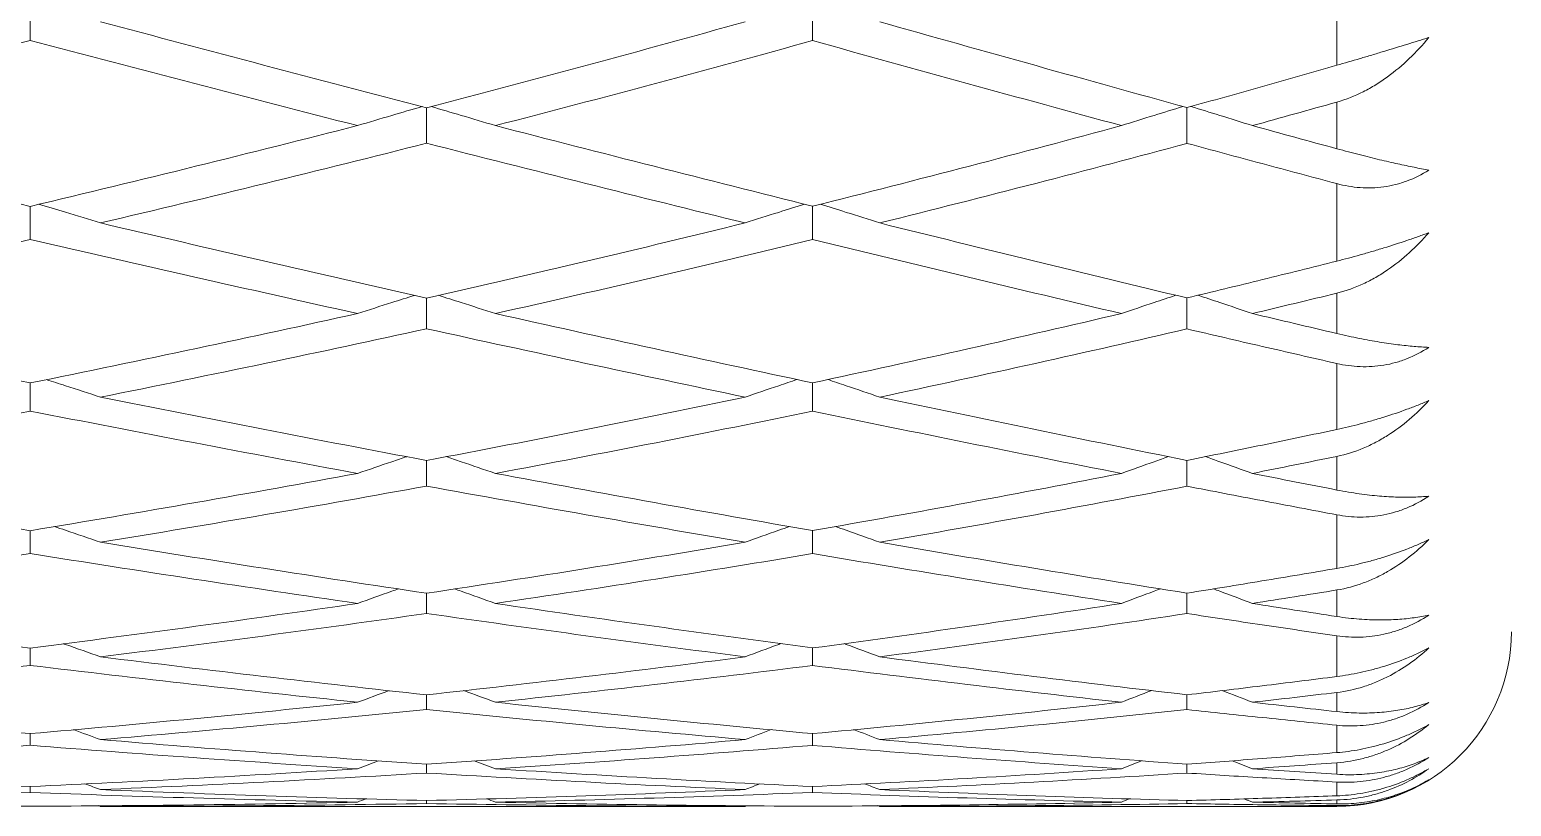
# Model space of a CAD drawing. Extents: x 6453 to 7582, y 0 to 827.
# Drawn here: x 6893.69 to 6902.19, y 199.76 to 204.21 of the extents above; entities that cross this region are included whole.
import ezdxf

# ---------------------------------------------------------------- set-up
doc = ezdxf.new("R2010")
doc.units = 0
doc.header["$LTSCALE"] = 30
doc.header["$MEASUREMENT"] = 0
doc.layers.add('1', color=7, linetype='CONTINUOUS')

msp = doc.modelspace()

# ---------------------------------------------------------------- linework, layer by layer
at = {"layer": '1', "color": 7, "linetype": 'Continuous', "lineweight": 18}
for p, q in [((6894.099, 199.7633), (6897.7934, 199.7633)), ((6898.565, 199.7633), (6901.1855, 199.7633))]:
    msp.add_line(p, q, dxfattribs=at)
at = {"layer": '1', "color": 7, "linetype": 'Continuous', "lineweight": 13}
msp.add_line((6901.1855, 199.7674), (6901.1855, 199.7633), dxfattribs=at)
at = {"layer": '1', "color": 7, "linetype": 'Continuous', "lineweight": 18}
msp.add_arc((6901.1855, 200.7633), 1, 270, 0, dxfattribs=at)
at = {"layer": '1', "color": 7, "linetype": 'Continuous', "lineweight": 13}
for points, weights in [([(6901.1855, 204.5138), (6901.1855, 204.2552), (6901.1855, 204.0087)], [1, 0.999767428635, 1]), ([(6901.1855, 203.7978), (6901.1855, 203.6622), (6901.1855, 203.5307)], [1, 0.999926457479, 1]), ([(6901.1855, 203.3306), (6901.1855, 203.1022), (6901.1855, 202.8869)], [1, 0.999767428635, 1]), ([(6901.1855, 202.7032), (6901.1855, 202.5855), (6901.1855, 202.472)], [1, 0.999926457478, 1]), ([(6901.1855, 202.3001), (6901.1855, 202.1043), (6901.1855, 201.9227)], [1, 0.999767428635, 1]), ([(6901.1855, 201.7682), (6901.1855, 201.6695), (6901.1855, 201.5755)], [1, 0.999926457479, 1]), ([(6901.1855, 201.4335), (6901.1855, 201.2725), (6901.1855, 201.1265)], [1, 0.999767428635, 1]), ([(6901.1855, 201.0029), (6901.1855, 200.9244), (6901.1855, 200.8508)], [1, 0.999926457479, 1]), ([(6901.1855, 200.7403), (6901.1855, 200.6159), (6901.1855, 200.507)], [1, 0.999767428635, 1]), ([(6901.1855, 200.4158), (6901.1855, 200.3583), (6901.1855, 200.3059)], [1, 0.999926457479, 1]), ([(6901.1855, 200.2281), (6901.1855, 200.1417), (6901.1855, 200.0712)], [1, 0.999767428635, 1]), ([(6901.1855, 200.0132), (6901.1855, 199.9775), (6901.1855, 199.9468)], [1, 0.999926457479, 1]), ([(6901.1855, 199.9026), (6901.1855, 199.8551), (6901.1855, 199.8237)], [1, 0.999767428635, 1]), ([(6901.1855, 199.7997), (6901.1855, 199.786), (6901.1855, 199.7774)], [1, 0.999926457479, 1])]:
    msp.add_rational_spline(points, weights, degree=2, dxfattribs=at)
at = {"layer": '1', "color": 7, "linetype": 'Continuous', "lineweight": 18}
for points in [[(6893.6958, 204.1512), (6893.6958, 204.1876), (6893.6958, 204.2604), (6893.6958, 204.3333), (6893.6958, 204.3697)], [(6898.1799, 204.1503), (6898.1799, 204.1869), (6898.18, 204.26), (6898.18, 204.3332), (6898.18, 204.3697)], [(6894.099, 204.2582), (6894.4098, 204.1751), (6895.032, 204.0098), (6895.6556, 203.8465), (6895.9678, 203.7654)], [(6895.9678, 203.7654), (6896.2772, 203.8459), (6896.8909, 204.0086), (6897.4942, 204.1745), (6897.7934, 204.2582)], [(6898.565, 204.2582), (6898.8688, 204.1724), (6899.466, 204.0047), (6900.0429, 203.8446), (6900.3263, 203.7664)], [(6893.6958, 204.1512), (6893.375, 204.0666), (6892.7351, 203.9007), (6892.0985, 203.7413), (6891.7811, 203.6632)], [(6895.5718, 203.6632), (6895.2584, 203.7435), (6894.6323, 203.9051), (6894.0077, 204.0688), (6893.6958, 204.1512)], [(6898.1799, 204.1503), (6897.8831, 204.0677), (6897.2833, 203.904), (6896.6714, 203.743), (6896.3624, 203.6632)], [(6899.95, 203.6632), (6899.6562, 203.7431), (6899.0673, 203.9041), (6898.4761, 204.0678), (6898.1799, 204.1503)], [(6900.3263, 203.7664), (6900.472, 203.8067), (6900.761, 203.8874), (6901.0449, 203.9683), (6901.1855, 204.0087)], [(6901.1855, 203.7978), (6901.1056, 203.7753), (6900.9449, 203.7305), (6900.7825, 203.6856), (6900.7009, 203.6632)], [(6891.7811, 203.6632), (6892.0995, 203.5849), (6892.7371, 203.4294), (6893.376, 203.2764), (6893.6958, 203.2006)], [(6893.6958, 203.2006), (6894.0153, 203.2765), (6894.6475, 203.4294), (6895.266, 203.5849), (6895.5718, 203.6632)], [(6896.3624, 203.6632), (6896.6656, 203.585), (6897.2718, 203.4297), (6897.8773, 203.277), (6898.1799, 203.2014)], [(6898.1799, 203.2014), (6898.4846, 203.2777), (6899.0843, 203.431), (6899.6646, 203.5857), (6899.95, 203.6632)], [(6900.7009, 203.6632), (6900.7825, 203.6408), (6900.9449, 203.5963), (6901.1056, 203.5525), (6901.1855, 203.5307)], [(6895.9678, 203.5622), (6895.6626, 203.4847), (6895.046, 203.331), (6894.4167, 203.1802), (6894.099, 203.1055)], [(6897.7934, 203.1055), (6897.4892, 203.1803), (6896.8808, 203.3312), (6896.2721, 203.4848), (6895.9678, 203.5622)], [(6900.3263, 203.5613), (6900.0425, 203.4847), (6899.4651, 203.3321), (6898.8683, 203.1808), (6898.565, 203.1055)], [(6901.1855, 203.3306), (6901.0427, 203.3687), (6900.7567, 203.4452), (6900.4699, 203.5225), (6900.3263, 203.5613)], [(6901.1855, 203.5307), (6901.2303, 203.5184), (6901.3158, 203.4959), (6901.4318, 203.4672), (6901.5359, 203.4434), (6901.6288, 203.4239), (6901.6854, 203.4132), (6901.7123, 203.4084)], [(6894.099, 203.1055), (6894.4097, 203.0325), (6895.032, 202.8877), (6895.6556, 202.7455), (6895.9678, 202.6751)], [(6895.9678, 202.6751), (6896.2802, 202.7457), (6896.8968, 202.888), (6897.4972, 203.0327), (6897.7934, 203.1055)], [(6898.565, 203.1055), (6898.8597, 203.0323), (6899.448, 202.8876), (6900.0339, 202.7459), (6900.3263, 202.6759)], [(6893.6958, 203.0115), (6893.3862, 202.94), (6892.7574, 202.7975), (6892.1097, 202.6565), (6891.7811, 202.5865)], [(6895.5718, 202.5865), (6895.2584, 202.656), (6894.6323, 202.7963), (6894.0077, 202.9394), (6893.6958, 203.0115)], [(6898.1799, 203.0108), (6897.8851, 202.9389), (6897.2874, 202.7963), (6896.6735, 202.656), (6896.3624, 202.5865)], [(6899.95, 202.5865), (6899.6561, 202.6557), (6899.0671, 202.7955), (6898.476, 202.9385), (6898.1799, 203.0108)], [(6900.3263, 202.6759), (6900.4717, 202.7108), (6900.7603, 202.7809), (6901.0445, 202.8515), (6901.1855, 202.8869)], [(6901.1855, 202.7032), (6901.1054, 202.6837), (6900.9446, 202.6447), (6900.7824, 202.6059), (6900.7009, 202.5865)], [(6891.7811, 202.5865), (6892.0995, 202.5187), (6892.7369, 202.3846), (6893.3759, 202.2536), (6893.6958, 202.1889)], [(6893.6958, 202.1889), (6894.0185, 202.2542), (6894.6538, 202.386), (6895.2691, 202.5195), (6895.5718, 202.5865)], [(6896.3624, 202.5865), (6896.6655, 202.5188), (6897.2716, 202.3849), (6897.8773, 202.2541), (6898.1799, 202.1896)], [(6898.1799, 202.1896), (6898.4834, 202.2544), (6899.0819, 202.3855), (6899.6635, 202.5192), (6899.95, 202.5865)], [(6900.7009, 202.5865), (6900.7818, 202.5673), (6900.9434, 202.529), (6901.1048, 202.491), (6901.1855, 202.472)], [(6895.9678, 202.4992), (6895.6658, 202.433), (6895.0524, 202.3015), (6894.42, 202.172), (6894.099, 202.1078)], [(6897.7934, 202.1078), (6897.4892, 202.1715), (6896.8807, 202.3004), (6896.2721, 202.4324), (6895.9678, 202.4992)], [(6900.3263, 202.4984), (6900.0412, 202.4321), (6899.4626, 202.3006), (6898.8671, 202.1716), (6898.565, 202.1078)], [(6901.1855, 202.3001), (6901.0426, 202.3327), (6900.7566, 202.3984), (6900.4698, 202.465), (6900.3263, 202.4984)], [(6901.1855, 202.472), (6901.2303, 202.4615), (6901.3158, 202.4431), (6901.4318, 202.4222), (6901.5359, 202.4073), (6901.6288, 202.3976), (6901.6854, 202.3938), (6901.7123, 202.3926)], [(6894.099, 202.1078), (6894.4096, 202.0457), (6895.0318, 201.923), (6895.6555, 201.8036), (6895.9678, 201.7446)], [(6895.9678, 201.7446), (6896.2795, 201.8035), (6896.8955, 201.9231), (6897.4966, 202.0458), (6897.7934, 202.1078)], [(6898.565, 202.1078), (6898.86, 202.0456), (6899.4484, 201.9229), (6900.0341, 201.8039), (6900.3263, 201.7453)], [(6893.6958, 202.028), (6893.3851, 201.9672), (6892.7553, 201.8466), (6892.1086, 201.7288), (6891.7811, 201.6707)], [(6895.5718, 201.6707), (6895.2583, 201.7286), (6894.632, 201.8461), (6894.0075, 201.9669), (6893.6958, 202.028)], [(6898.1799, 202.0274), (6897.8848, 201.9664), (6897.2868, 201.8459), (6896.6732, 201.7285), (6896.3624, 201.6707)], [(6899.95, 201.6707), (6899.6564, 201.7282), (6899.0678, 201.8453), (6898.4764, 201.9661), (6898.1799, 202.0274)], [(6901.1855, 201.9227), (6901.0444, 201.8927), (6900.76, 201.8332), (6900.4715, 201.7745), (6900.3263, 201.7453)], [(6900.7009, 201.6707), (6900.7823, 201.6868), (6900.9445, 201.7192), (6901.1054, 201.7518), (6901.1855, 201.7682)], [(6891.7811, 201.6707), (6892.0996, 201.6141), (6892.7373, 201.5028), (6893.3761, 201.3952), (6893.6958, 201.3423)], [(6893.6958, 201.3423), (6894.0162, 201.3954), (6894.6494, 201.5032), (6895.2669, 201.6143), (6895.5718, 201.6707)], [(6896.3624, 201.6707), (6896.6668, 201.614), (6897.2741, 201.5026), (6897.8785, 201.3954), (6898.1799, 201.3429)], [(6899.95, 201.6707), (6899.6629, 201.6144), (6899.0808, 201.5034), (6898.4828, 201.3958), (6898.1799, 201.3429)], [(6900.7009, 201.6707), (6900.7818, 201.6547), (6900.9434, 201.6228), (6901.1048, 201.5912), (6901.1855, 201.5755)], [(6895.9678, 201.598), (6895.6638, 201.5427), (6895.0484, 201.4337), (6894.418, 201.3281), (6894.099, 201.2762)], [(6897.7934, 201.2762), (6897.4906, 201.3278), (6896.8835, 201.4329), (6896.2735, 201.5423), (6895.9678, 201.598)], [(6898.565, 201.2762), (6898.8663, 201.328), (6899.4611, 201.4333), (6900.0405, 201.5422), (6900.3263, 201.5974)], [(6901.1855, 201.4335), (6901.0427, 201.4603), (6900.7566, 201.5145), (6900.4698, 201.5696), (6900.3263, 201.5974)], [(6901.1855, 201.5755), (6901.2303, 201.5667), (6901.3158, 201.5526), (6901.4318, 201.5399), (6901.5359, 201.5341), (6901.6288, 201.5341), (6901.6854, 201.5374), (6901.7123, 201.5398)], [(6893.6958, 201.2115), (6893.3848, 201.1621), (6892.7547, 201.0651), (6892.1083, 200.9715), (6891.7811, 200.9256)], [(6895.5718, 200.9256), (6895.2595, 200.9712), (6894.6345, 201.0644), (6894.0088, 201.1618), (6893.6958, 201.2115)], [(6894.099, 201.2762), (6894.4109, 201.2255), (6895.0343, 201.1261), (6895.6568, 201.0308), (6895.9678, 200.9842)], [(6897.7934, 201.2762), (6897.4962, 201.2257), (6896.8948, 201.1264), (6896.2791, 201.0309), (6895.9678, 200.9842)], [(6896.3624, 200.9256), (6896.6725, 200.9712), (6897.2856, 201.0644), (6897.8842, 201.1615), (6898.1799, 201.211)], [(6899.95, 200.9256), (6899.6565, 200.971), (6899.068, 201.0641), (6898.4764, 201.1613), (6898.1799, 201.211)], [(6898.565, 201.2762), (6898.8601, 201.2256), (6899.4487, 201.1263), (6900.0342, 201.0312), (6900.3263, 200.9847)], [(6900.3263, 200.9847), (6900.4696, 201.0076), (6900.7561, 201.054), (6901.0424, 201.102), (6901.1855, 201.1265)], [(6901.1855, 201.0029), (6901.1048, 200.9898), (6900.9434, 200.9638), (6900.7818, 200.9383), (6900.7009, 200.9256)], [(6891.7811, 200.9256), (6892.1, 200.8809), (6892.738, 200.7936), (6893.3765, 200.7106), (6893.6958, 200.6702)], [(6895.5718, 200.9256), (6895.2664, 200.8811), (6894.6484, 200.7939), (6894.0157, 200.7107), (6893.6958, 200.6702)], [(6894.099, 200.6198), (6894.4174, 200.6591), (6895.0473, 200.74), (6895.6633, 200.825), (6895.9678, 200.8685)], [(6897.7934, 200.6198), (6897.4895, 200.6591), (6896.8814, 200.7398), (6896.2724, 200.8249), (6895.9678, 200.8685)], [(6896.3624, 200.9256), (6896.6659, 200.881), (6897.2723, 200.7939), (6897.8776, 200.711), (6898.1799, 200.6706)], [(6898.1799, 200.6706), (6898.4753, 200.7101), (6899.0656, 200.792), (6899.6554, 200.88), (6899.95, 200.9256)], [(6900.3263, 200.8679), (6900.0339, 200.8236), (6899.4479, 200.738), (6898.8597, 200.6582), (6898.565, 200.6198)], [(6901.1855, 200.7403), (6901.0427, 200.761), (6900.7566, 200.803), (6900.4698, 200.8461), (6900.3263, 200.8679)], [(6900.7009, 200.9256), (6900.7818, 200.913), (6900.9434, 200.8879), (6901.1049, 200.8631), (6901.1855, 200.8508)], [(6901.1855, 200.8508), (6901.2303, 200.8439), (6901.3158, 200.8343), (6901.4318, 200.8297), (6901.5359, 200.8332), (6901.6288, 200.843), (6901.6854, 200.8533), (6901.7123, 200.8593)], [(6894.099, 200.6198), (6894.4103, 200.5813), (6895.0331, 200.5065), (6895.6562, 200.4361), (6895.9678, 200.4021)], [(6895.9678, 200.4021), (6896.2725, 200.4354), (6896.8816, 200.505), (6897.4896, 200.5805), (6897.7934, 200.6198)], [(6898.565, 200.6198), (6898.86, 200.5813), (6899.4485, 200.5066), (6900.0341, 200.4364), (6900.3263, 200.4025)], [(6891.7811, 200.3596), (6892.1078, 200.3926), (6892.7536, 200.461), (6893.3842, 200.5335), (6893.6958, 200.5708)], [(6895.5718, 200.3596), (6895.2584, 200.3926), (6894.6322, 200.4609), (6894.0077, 200.5335), (6893.6958, 200.5708)], [(6898.1799, 200.5704), (6897.8777, 200.5323), (6897.2726, 200.4591), (6896.666, 200.3918), (6896.3624, 200.3596)], [(6899.95, 200.3596), (6899.6564, 200.3924), (6899.0677, 200.4604), (6898.4763, 200.533), (6898.1799, 200.5704)], [(6900.3263, 200.4025), (6900.4698, 200.4192), (6900.7566, 200.4533), (6901.0427, 200.4889), (6901.1855, 200.507)], [(6891.7811, 200.3596), (6892.1096, 200.3263), (6892.7572, 200.2632), (6893.386, 200.2066), (6893.6958, 200.1799)], [(6893.6958, 200.1799), (6894.0091, 200.207), (6894.635, 200.264), (6895.2598, 200.3267), (6895.5718, 200.3596)], [(6895.5718, 200.3596), (6895.6322, 200.3819), (6895.6928, 200.4042), (6895.7535, 200.4264)], [(6895.9678, 200.4021), (6895.9678, 200.3742), (6895.9678, 200.3464), (6895.9678, 200.3185)], [(6896.3624, 200.3596), (6896.3021, 200.382), (6896.2416, 200.4044), (6896.181, 200.4267)], [(6896.3624, 200.3596), (6896.6658, 200.3274), (6897.2721, 200.2652), (6897.8775, 200.2077), (6898.1799, 200.1801)], [(6898.1799, 200.1801), (6898.4765, 200.2072), (6899.068, 200.2641), (6899.6565, 200.3268), (6899.95, 200.3596)], [(6899.95, 200.3596), (6900.008, 200.3821), (6900.066, 200.4045), (6900.1239, 200.4269)], [(6900.3263, 200.4025), (6900.3263, 200.3744), (6900.3263, 200.3462), (6900.3263, 200.3181)], [(6900.7009, 200.3596), (6900.6436, 200.382), (6900.5862, 200.4044), (6900.5286, 200.4267)], [(6901.1855, 200.4158), (6901.1049, 200.4062), (6900.9434, 200.3872), (6900.7818, 200.3687), (6900.7009, 200.3596)], [(6900.7009, 200.3596), (6900.7818, 200.3504), (6900.9435, 200.3324), (6901.1049, 200.3147), (6901.1855, 200.3059)], [(6901.1855, 200.3059), (6901.2303, 200.301), (6901.3158, 200.296), (6901.4318, 200.2997), (6901.5359, 200.3123), (6901.6288, 200.3318), (6901.6854, 200.349), (6901.7123, 200.3585)], [(6895.9678, 200.3185), (6895.6567, 200.2868), (6895.0341, 200.2263), (6894.4108, 200.1716), (6894.099, 200.1457)], [(6897.7934, 200.1457), (6897.4894, 200.1721), (6896.8812, 200.2274), (6896.2723, 200.2874), (6895.9678, 200.3185)], [(6900.3263, 200.3181), (6900.0341, 200.2865), (6899.4484, 200.2262), (6898.86, 200.1716), (6898.565, 200.1457)], [(6901.1855, 200.2281), (6901.0427, 200.2426), (6900.7567, 200.272), (6900.4699, 200.3026), (6900.3263, 200.3181)], [(6893.6958, 200.1799), (6893.6958, 200.1576), (6893.6958, 200.1353), (6893.6958, 200.113)], [(6894.099, 200.1457), (6894.0473, 200.1647), (6893.9955, 200.1837), (6893.9436, 200.2027)], [(6897.7934, 200.1457), (6897.843, 200.1647), (6897.8927, 200.1837), (6897.9426, 200.2027)], [(6898.1799, 200.1801), (6898.1799, 200.1577), (6898.1799, 200.1352), (6898.1799, 200.1127)], [(6898.565, 200.1457), (6898.5154, 200.1649), (6898.4656, 200.184), (6898.4156, 200.2031)], [(6893.6958, 200.113), (6893.3763, 200.0877), (6892.7376, 200.04), (6892.0998, 199.9982), (6891.7811, 199.9787)], [(6895.5718, 199.9787), (6895.2585, 199.9987), (6894.6325, 200.0411), (6894.0078, 200.0882), (6893.6958, 200.113)], [(6894.099, 200.1457), (6894.4201, 200.119), (6895.0528, 200.0689), (6895.666, 200.0251), (6895.9678, 200.0047)], [(6895.9678, 200.0047), (6896.2727, 200.0254), (6896.8818, 200.0694), (6897.4898, 200.1193), (6897.7934, 200.1457)], [(6898.1799, 200.1127), (6897.8781, 200.0875), (6897.2732, 200.04), (6896.6663, 199.9982), (6896.3624, 199.9787)], [(6899.95, 199.9787), (6899.6564, 199.9986), (6899.0677, 200.0408), (6898.4763, 200.0879), (6898.1799, 200.1127)], [(6898.565, 200.1457), (6898.8596, 200.1198), (6899.4476, 200.0705), (6900.0337, 200.026), (6900.3263, 200.005)], [(6895.5718, 199.9787), (6895.6121, 199.994), (6895.6525, 200.0092), (6895.6929, 200.0243)], [(6895.9678, 200.0047), (6895.9678, 199.9879), (6895.9678, 199.971), (6895.9678, 199.9542)], [(6896.3624, 199.9787), (6896.322, 199.9941), (6896.2814, 200.0095), (6896.2408, 200.0248)], [(6899.95, 199.9787), (6899.9887, 199.9941), (6900.0274, 200.0094), (6900.066, 200.0247)], [(6900.3263, 200.005), (6900.4698, 200.0153), (6900.7566, 200.0367), (6901.0427, 200.0595), (6901.1855, 200.0712)], [(6900.3263, 200.005), (6900.3263, 199.988), (6900.3263, 199.971), (6900.3263, 199.954)], [(6900.7009, 199.9787), (6900.6627, 199.994), (6900.6245, 200.0093), (6900.5861, 200.0245)], [(6901.1855, 200.0132), (6901.1049, 200.0072), (6900.9434, 199.9955), (6900.7818, 199.9843), (6900.7009, 199.9787)], [(6901.1855, 199.9468), (6901.2303, 199.944), (6901.3158, 199.9436), (6901.4318, 199.9555), (6901.5359, 199.9771), (6901.6288, 200.0061), (6901.6854, 200.03), (6901.7123, 200.0429)], [(6891.7811, 199.9787), (6892.1097, 199.9586), (6892.7574, 199.9216), (6893.3862, 199.8907), (6893.6958, 199.8767)], [(6893.6958, 199.8767), (6894.0086, 199.8909), (6894.6342, 199.922), (6895.2593, 199.9588), (6895.5718, 199.9787)], [(6895.9678, 199.9542), (6895.6568, 199.9355), (6895.0344, 199.901), (6894.4109, 199.8722), (6894.099, 199.8591)], [(6897.7934, 199.8591), (6897.4895, 199.8724), (6896.8814, 199.9016), (6896.2724, 199.9359), (6895.9678, 199.9542)], [(6896.3624, 199.9787), (6896.6752, 199.9587), (6897.2909, 199.9217), (6897.8869, 199.8908), (6898.1799, 199.8768)], [(6898.1799, 199.8768), (6898.4765, 199.891), (6899.0681, 199.9222), (6899.6566, 199.9589), (6899.95, 199.9787)], [(6900.3263, 199.954), (6900.0342, 199.9354), (6899.4487, 199.901), (6898.8601, 199.8722), (6898.565, 199.8591)], [(6901.1855, 199.9026), (6901.0427, 199.9106), (6900.7567, 199.9271), (6900.4699, 199.9448), (6900.3263, 199.954)], [(6900.7009, 199.9787), (6900.7818, 199.9732), (6900.9434, 199.9624), (6901.1048, 199.9519), (6901.1855, 199.9468)], [(6893.6958, 199.8431), (6893.375, 199.8309), (6892.7351, 199.8095), (6892.0985, 199.7938), (6891.7811, 199.7873)], [(6893.6958, 199.8767), (6893.6958, 199.8655), (6893.6958, 199.8543), (6893.6958, 199.8431)], [(6895.5718, 199.7873), (6895.2585, 199.7939), (6894.6325, 199.81), (6894.0078, 199.8312), (6893.6958, 199.8431)], [(6894.099, 199.8591), (6894.0692, 199.8703), (6894.0393, 199.8815), (6894.0094, 199.8926)], [(6894.099, 199.8591), (6894.4202, 199.8457), (6895.0529, 199.822), (6895.6661, 199.804), (6895.9678, 199.7965)], [(6895.9678, 199.7965), (6896.2726, 199.8041), (6896.8818, 199.8222), (6897.4897, 199.8459), (6897.7934, 199.8591)], [(6898.1799, 199.8429), (6897.8781, 199.8309), (6897.2733, 199.8096), (6896.6664, 199.7938), (6896.3624, 199.7873)], [(6897.7934, 199.8591), (6897.8219, 199.8702), (6897.8504, 199.8813), (6897.8789, 199.8924)], [(6898.1799, 199.8768), (6898.1799, 199.8655), (6898.1799, 199.8542), (6898.1799, 199.8429)], [(6899.95, 199.7873), (6899.6564, 199.7939), (6899.0676, 199.8099), (6898.4763, 199.8311), (6898.1799, 199.8429)], [(6898.565, 199.8591), (6898.5363, 199.8704), (6898.5076, 199.8817), (6898.4788, 199.8929)], [(6898.565, 199.8591), (6898.8685, 199.8458), (6899.4655, 199.822), (6900.0427, 199.8041), (6900.3263, 199.7965)], [(6901.1855, 199.7774), (6901.2303, 199.7766), (6901.3158, 199.7809), (6901.4318, 199.8009), (6901.5359, 199.8313), (6901.6288, 199.8695), (6901.6854, 199.8998), (6901.7123, 199.916)], [(6891.7811, 199.7873), (6892.1098, 199.7805), (6892.7575, 199.77), (6893.3862, 199.7652), (6893.6958, 199.764)], [(6893.6958, 199.764), (6894.0086, 199.7652), (6894.634, 199.7701), (6895.2593, 199.7806), (6895.5718, 199.7873)], [(6894.099, 199.7633), (6894.0954, 199.7646), (6894.0917, 199.766), (6894.0881, 199.7674)], [(6895.9678, 199.7796), (6895.6568, 199.7741), (6895.0344, 199.7659), (6894.4109, 199.7633), (6894.099, 199.7633)], [(6895.5718, 199.7873), (6895.5886, 199.7937), (6895.6054, 199.8001), (6895.6222, 199.8065)], [(6895.9678, 199.7965), (6895.9678, 199.7908), (6895.9678, 199.7852), (6895.9678, 199.7796)], [(6897.7934, 199.7633), (6897.4895, 199.7633), (6896.8813, 199.7661), (6896.2724, 199.7742), (6895.9678, 199.7796)], [(6896.3624, 199.7873), (6896.3453, 199.7938), (6896.3282, 199.8004), (6896.3111, 199.8069)], [(6896.3624, 199.7873), (6896.6752, 199.7806), (6897.291, 199.7701), (6897.8869, 199.7652), (6898.1799, 199.764)], [(6897.7934, 199.7633), (6897.7965, 199.7645), (6897.7997, 199.7658), (6897.8028, 199.767)], [(6898.1799, 199.764), (6898.4845, 199.7652), (6899.084, 199.7704), (6899.6645, 199.7808), (6899.95, 199.7873)], [(6898.565, 199.7633), (6898.5615, 199.7647), (6898.558, 199.7661), (6898.5544, 199.7675)], [(6900.3263, 199.7795), (6900.0395, 199.7741), (6899.4592, 199.766), (6898.8653, 199.7633), (6898.565, 199.7633)], [(6899.95, 199.7873), (6899.9661, 199.7937), (6899.9822, 199.8002), (6899.9983, 199.8066)], [(6900.3263, 199.7965), (6900.472, 199.8005), (6900.761, 199.8089), (6901.0448, 199.8186), (6901.1855, 199.8237)], [(6900.3263, 199.7965), (6900.3263, 199.7909), (6900.3263, 199.7852), (6900.3263, 199.7795)], [(6901.1855, 199.7674), (6901.0427, 199.7687), (6900.7567, 199.7721), (6900.4699, 199.7768), (6900.3263, 199.7795)], [(6900.7009, 199.7873), (6900.6852, 199.7936), (6900.6695, 199.8), (6900.6538, 199.8063)], [(6901.1855, 199.7997), (6901.1053, 199.7974), (6900.9443, 199.793), (6900.7822, 199.7891), (6900.7009, 199.7873)], [(6900.7009, 199.7873), (6900.7825, 199.7854), (6900.9449, 199.7819), (6901.1056, 199.7789), (6901.1855, 199.7774)]]:
    msp.add_open_spline(points, degree=3, dxfattribs=at)
for points, knots in [([(6901.1855, 204.0087), (6901.2292, 204.0213), (6901.2734, 204.0342), (6901.3406, 204.0541), (6901.3632, 204.0608), (6901.3972, 204.071), (6901.4086, 204.0744), (6901.4315, 204.0813), (6901.443, 204.0848), (6901.4997, 204.1019), (6901.5439, 204.1154), (6901.6086, 204.1353), (6901.6298, 204.1419), (6901.6613, 204.1517), (6901.6717, 204.1549), (6901.6922, 204.1613), (6901.7023, 204.1644), (6901.7123, 204.1675)], [0, 0, 0, 0, 0.25, 0.25, 0.375, 0.375, 0.4375, 0.4375, 0.5, 0.5, 0.75, 0.75, 0.875, 0.875, 0.9375, 0.9375, 1, 1, 1, 1]), ([(6901.7123, 204.1675), (6901.677, 204.1251), (6901.6398, 204.085), (6901.5612, 204.0099), (6901.5198, 203.9749), (6901.4539, 203.9269), (6901.4313, 203.9116), (6901.3848, 203.8829), (6901.3611, 203.8695), (6901.2885, 203.8328), (6901.2382, 203.8126), (6901.1855, 203.7978)], [0, 0, 0, 0, 0.25, 0.25, 0.5, 0.5, 0.625, 0.625, 0.75, 0.75, 1, 1, 1, 1]), ([(6895.9418, 203.7722), (6895.8842, 203.7554), (6895.7605, 203.7191), (6895.6375, 203.6827), (6895.5718, 203.6632)], [0, 0, 0, 0, 0.46508, 1, 1, 1, 1]), ([(6895.9678, 203.5622), (6895.9678, 203.5985), (6895.9678, 203.6662), (6895.9678, 203.7339), (6895.9678, 203.7654)], [0, 0, 0, 0, 0.535405, 1, 1, 1, 1]), ([(6895.9935, 203.7723), (6896.0511, 203.7555), (6896.1745, 203.7192), (6896.2971, 203.6828), (6896.3624, 203.6632)], [0, 0, 0, 0, 0.465321, 1, 1, 1, 1]), ([(6900.3033, 203.7727), (6900.2483, 203.7558), (6900.1306, 203.7195), (6900.0128, 203.6828), (6899.95, 203.6632)], [0, 0, 0, 0, 0.467466, 1, 1, 1, 1]), ([(6900.3263, 203.5613), (6900.3263, 203.5977), (6900.3263, 203.666), (6900.3263, 203.7344), (6900.3263, 203.7664)], [0, 0, 0, 0, 0.532764, 1, 1, 1, 1]), ([(6900.3491, 203.7728), (6900.4043, 203.7558), (6900.5219, 203.7194), (6900.6389, 203.6828), (6900.7009, 203.6632)], [0, 0, 0, 0, 0.467749, 1, 1, 1, 1]), ([(6901.7123, 203.4084), (6901.6725, 203.383), (6901.6311, 203.3623), (6901.5663, 203.3381), (6901.5443, 203.3312), (6901.4994, 203.3199), (6901.4769, 203.3155), (6901.4094, 203.3061), (6901.3642, 203.3048), (6901.2963, 203.3096), (6901.2738, 203.3124), (6901.2293, 203.32), (6901.2073, 203.3248), (6901.1855, 203.3306)], [0, 0, 0, 0, 0.25, 0.25, 0.375, 0.375, 0.5, 0.5, 0.75, 0.75, 0.875, 0.875, 1, 1, 1, 1]), ([(6893.6958, 203.0115), (6893.6958, 203.0474), (6893.6958, 203.1104), (6893.6958, 203.1735), (6893.6958, 203.2006)], [0, 0, 0, 0, 0.569233, 1, 1, 1, 1]), ([(6893.7442, 203.2124), (6893.7956, 203.1971), (6893.9143, 203.1616), (6894.0322, 203.1258), (6894.099, 203.1055)], [0, 0, 0, 0, 0.432271, 1, 1, 1, 1]), ([(6898.1348, 203.2128), (6898.0852, 203.1973), (6897.9711, 203.1616), (6897.8575, 203.1258), (6897.7934, 203.1055)], [0, 0, 0, 0, 0.434249, 1, 1, 1, 1]), ([(6898.1799, 203.0108), (6898.1799, 203.0468), (6898.1799, 203.1103), (6898.18, 203.1739), (6898.18, 203.2014)], [0, 0, 0, 0, 0.566753, 1, 1, 1, 1]), ([(6898.2247, 203.2129), (6898.2743, 203.1974), (6898.3881, 203.1617), (6898.5013, 203.1258), (6898.565, 203.1055)], [0, 0, 0, 0, 0.434739, 1, 1, 1, 1]), ([(6901.1855, 202.8869), (6901.2292, 202.8979), (6901.2734, 202.9097), (6901.3406, 202.9285), (6901.3632, 202.9349), (6901.3972, 202.945), (6901.4086, 202.9484), (6901.4315, 202.9553), (6901.443, 202.9587), (6901.4997, 202.9763), (6901.5439, 202.9906), (6901.6086, 203.0125), (6901.6298, 203.0199), (6901.6613, 203.031), (6901.6717, 203.0348), (6901.6922, 203.0422), (6901.7023, 203.046), (6901.7123, 203.0497)], [0, 0, 0, 0, 0.25, 0.25, 0.375, 0.375, 0.4375, 0.4375, 0.5, 0.5, 0.75, 0.75, 0.875, 0.875, 0.9375, 0.9375, 1, 1, 1, 1]), ([(6901.7123, 203.0497), (6901.677, 203.0091), (6901.6398, 202.9709), (6901.5612, 202.8995), (6901.5198, 202.8664), (6901.4539, 202.8214), (6901.4313, 202.8071), (6901.3848, 202.7804), (6901.3611, 202.7681), (6901.2885, 202.7343), (6901.2382, 202.7161), (6901.1855, 202.7032)], [0, 0, 0, 0, 0.25, 0.25, 0.5, 0.5, 0.625, 0.625, 0.75, 0.75, 1, 1, 1, 1]), ([(6895.8993, 202.6908), (6895.8559, 202.6771), (6895.7464, 202.6424), (6895.6375, 202.6076), (6895.5718, 202.5865)], [0, 0, 0, 0, 0.395931, 1, 1, 1, 1]), ([(6895.9678, 202.4992), (6895.9678, 202.5347), (6895.9678, 202.5934), (6895.9678, 202.652), (6895.9678, 202.6751)], [0, 0, 0, 0, 0.605864, 1, 1, 1, 1]), ([(6896.0357, 202.6909), (6896.0792, 202.6772), (6896.1884, 202.6425), (6896.2971, 202.6076), (6896.3624, 202.5865)], [0, 0, 0, 0, 0.396647, 1, 1, 1, 1]), ([(6900.2628, 202.6913), (6900.2213, 202.6775), (6900.1171, 202.6427), (6900.0128, 202.6077), (6899.95, 202.5865)], [0, 0, 0, 0, 0.398542, 1, 1, 1, 1]), ([(6900.3263, 202.6759), (6900.3263, 202.6524), (6900.3263, 202.5932), (6900.3263, 202.5341), (6900.3263, 202.4984)], [0, 0, 0, 0, 0.397433, 1, 1, 1, 1]), ([(6900.3894, 202.6914), (6900.4311, 202.6775), (6900.5353, 202.6427), (6900.6389, 202.6077), (6900.7009, 202.5865)], [0, 0, 0, 0, 0.399241, 1, 1, 1, 1]), ([(6901.7123, 202.3926), (6901.6725, 202.3667), (6901.6311, 202.3451), (6901.5663, 202.3195), (6901.5443, 202.3121), (6901.4994, 202.2996), (6901.4769, 202.2946), (6901.4094, 202.2833), (6901.3642, 202.2806), (6901.2963, 202.2831), (6901.2738, 202.2851), (6901.2293, 202.2911), (6901.2073, 202.2951), (6901.1855, 202.3001)], [0, 0, 0, 0, 0.25, 0.25, 0.375, 0.375, 0.5, 0.5, 0.75, 0.75, 0.875, 0.875, 1, 1, 1, 1]), ([(6893.6958, 202.028), (6893.6958, 202.063), (6893.6958, 202.1166), (6893.6958, 202.1702), (6893.6958, 202.1889)], [0, 0, 0, 0, 0.651703, 1, 1, 1, 1]), ([(6893.7883, 202.2082), (6893.8249, 202.1965), (6893.9289, 202.1631), (6894.0322, 202.1296), (6894.099, 202.1078)], [0, 0, 0, 0, 0.352162, 1, 1, 1, 1]), ([(6898.0924, 202.2086), (6898.057, 202.1967), (6897.957, 202.1632), (6897.8575, 202.1296), (6897.7934, 202.1078)], [0, 0, 0, 0, 0.354397, 1, 1, 1, 1]), ([(6898.18, 202.1896), (6898.18, 202.1706), (6898.1799, 202.1165), (6898.1799, 202.0625), (6898.1799, 202.0274)], [0, 0, 0, 0, 0.351424, 1, 1, 1, 1]), ([(6898.565, 202.1078), (6898.5013, 202.1296), (6898.4021, 202.1633), (6898.3024, 202.1968), (6898.2669, 202.2087)], [0, 0, 0, 0, 0.644862, 1, 1, 1, 1]), ([(6901.1855, 201.9227), (6901.2292, 201.9319), (6901.2734, 201.9424), (6901.3406, 201.9599), (6901.3632, 201.9661), (6901.3972, 201.9758), (6901.4086, 201.9791), (6901.4315, 201.986), (6901.443, 201.9895), (6901.4997, 202.0071), (6901.5439, 202.0221), (6901.6086, 202.0458), (6901.6298, 202.0539), (6901.6613, 202.0664), (6901.6717, 202.0706), (6901.6922, 202.079), (6901.7023, 202.0832), (6901.7123, 202.0875)], [0, 0, 0, 0, 0.25, 0.25, 0.375, 0.375, 0.4375, 0.4375, 0.5, 0.5, 0.75, 0.75, 0.875, 0.875, 0.9375, 0.9375, 1, 1, 1, 1]), ([(6901.7123, 202.0875), (6901.677, 202.0492), (6901.6398, 202.0133), (6901.5612, 201.9466), (6901.5198, 201.9158), (6901.4539, 201.8742), (6901.4313, 201.8611), (6901.3848, 201.8366), (6901.3611, 201.8254), (6901.2885, 201.795), (6901.2382, 201.7789), (6901.1855, 201.7682)], [0, 0, 0, 0, 0.25, 0.25, 0.5, 0.5, 0.625, 0.625, 0.75, 0.75, 1, 1, 1, 1]), ([(6895.8547, 201.7664), (6895.8262, 201.7568), (6895.7316, 201.725), (6895.6375, 201.693), (6895.5718, 201.6707)], [0, 0, 0, 0, 0.301097, 1, 1, 1, 1]), ([(6895.9678, 201.7446), (6895.9678, 201.7301), (6895.9678, 201.6813), (6895.9678, 201.6324), (6895.9678, 201.598)], [0, 0, 0, 0, 0.296471, 1, 1, 1, 1]), ([(6896.3624, 201.6707), (6896.2971, 201.6931), (6896.2031, 201.7251), (6896.1088, 201.757), (6896.0803, 201.7666)], [0, 0, 0, 0, 0.698049, 1, 1, 1, 1]), ([(6900.2204, 201.7669), (6900.193, 201.7572), (6900.1029, 201.7253), (6900.0128, 201.6931), (6899.95, 201.6707)], [0, 0, 0, 0, 0.304, 1, 1, 1, 1]), ([(6900.3263, 201.5974), (6900.3263, 201.6318), (6900.3263, 201.6812), (6900.3263, 201.7305), (6900.3263, 201.7454)], [0, 0, 0, 0, 0.699012, 1, 1, 1, 1]), ([(6900.4321, 201.7669), (6900.4595, 201.7572), (6900.5494, 201.7252), (6900.6389, 201.6931), (6900.7009, 201.6707)], [0, 0, 0, 0, 0.304498, 1, 1, 1, 1]), ([(6901.7123, 201.5398), (6901.6725, 201.5135), (6901.6311, 201.4914), (6901.5663, 201.4646), (6901.5443, 201.4567), (6901.4994, 201.4432), (6901.4769, 201.4377), (6901.4094, 201.4246), (6901.3642, 201.4205), (6901.2963, 201.4207), (6901.2738, 201.4219), (6901.2293, 201.4262), (6901.2073, 201.4294), (6901.1855, 201.4335)], [0, 0, 0, 0, 0.25, 0.25, 0.375, 0.375, 0.5, 0.5, 0.75, 0.75, 0.875, 0.875, 1, 1, 1, 1]), ([(6893.8352, 201.3663), (6893.8562, 201.3592), (6893.9444, 201.3293), (6894.0322, 201.2992), (6894.099, 201.2762)], [0, 0, 0, 0, 0.237424, 1, 1, 1, 1]), ([(6898.0471, 201.3665), (6898.0268, 201.3593), (6897.942, 201.3293), (6897.8575, 201.2992), (6897.7934, 201.2762)], [0, 0, 0, 0, 0.239489, 1, 1, 1, 1]), ([(6898.3121, 201.3667), (6898.3324, 201.3594), (6898.417, 201.3294), (6898.5013, 201.2992), (6898.565, 201.2762)], [0, 0, 0, 0, 0.240538, 1, 1, 1, 1]), ([(6893.6958, 201.2115), (6893.6958, 201.2451), (6893.6958, 201.2887), (6893.6958, 201.3323), (6893.6958, 201.3423)], [0, 0, 0, 0, 0.770844, 1, 1, 1, 1]), ([(6898.1799, 201.211), (6898.1799, 201.2447), (6898.1799, 201.2886), (6898.18, 201.3326), (6898.18, 201.3429)], [0, 0, 0, 0, 0.766484, 1, 1, 1, 1]), ([(6901.1855, 201.1265), (6901.2292, 201.1339), (6901.2734, 201.1429), (6901.3406, 201.159), (6901.3632, 201.1648), (6901.3972, 201.1741), (6901.4086, 201.1773), (6901.4315, 201.184), (6901.443, 201.1875), (6901.4997, 201.2052), (6901.5439, 201.2207), (6901.6086, 201.2459), (6901.6298, 201.2546), (6901.6613, 201.2682), (6901.6717, 201.2728), (6901.6922, 201.2821), (6901.7023, 201.2869), (6901.7123, 201.2916)], [0, 0, 0, 0, 0.25, 0.25, 0.375, 0.375, 0.4375, 0.4375, 0.5, 0.5, 0.75, 0.75, 0.875, 0.875, 0.9375, 0.9375, 1, 1, 1, 1]), ([(6901.7123, 201.2916), (6901.677, 201.2561), (6901.6398, 201.2228), (6901.5612, 201.1614), (6901.5198, 201.1332), (6901.4539, 201.0955), (6901.4313, 201.0837), (6901.3848, 201.0619), (6901.3611, 201.0519), (6901.2885, 201.0251), (6901.2382, 201.0115), (6901.1855, 201.0029)], [0, 0, 0, 0, 0.25, 0.25, 0.5, 0.5, 0.625, 0.625, 0.75, 0.75, 1, 1, 1, 1]), ([(6895.8066, 201.009), (6895.7941, 201.0046), (6895.7157, 200.9769), (6895.6375, 200.9491), (6895.5718, 200.9256)], [0, 0, 0, 0, 0.158469, 1, 1, 1, 1]), ([(6895.9678, 200.8685), (6895.9678, 200.9013), (6895.9678, 200.9399), (6895.9678, 200.9785), (6895.9678, 200.9843)], [0, 0, 0, 0, 0.851384, 1, 1, 1, 1]), ([(6896.1285, 201.0091), (6896.1409, 201.0047), (6896.2191, 200.977), (6896.2971, 200.9491), (6896.3624, 200.9256)], [0, 0, 0, 0, 0.158825, 1, 1, 1, 1]), ([(6899.95, 200.9256), (6900.0128, 200.9492), (6900.0876, 200.9771), (6900.1624, 201.005), (6900.1744, 201.0094)], [0, 0, 0, 0, 0.838508, 1, 1, 1, 1]), ([(6900.3263, 200.9848), (6900.3263, 200.9788), (6900.3263, 200.9398), (6900.3263, 200.9009), (6900.3263, 200.8679)], [0, 0, 0, 0, 0.154, 1, 1, 1, 1]), ([(6900.7009, 200.9256), (6900.6389, 200.9491), (6900.5646, 200.9771), (6900.4901, 201.0049), (6900.478, 201.0094)], [0, 0, 0, 0, 0.838048, 1, 1, 1, 1]), ([(6901.7123, 200.8593), (6901.6725, 200.8329), (6901.6311, 200.8105), (6901.5663, 200.7828), (6901.5443, 200.7746), (6901.4994, 200.7602), (6901.4769, 200.7542), (6901.4094, 200.7394), (6901.3642, 200.734), (6901.2963, 200.7319), (6901.2738, 200.7322), (6901.2293, 200.7349), (6901.2073, 200.7371), (6901.1855, 200.7403)], [0, 0, 0, 0, 0.25, 0.25, 0.375, 0.375, 0.5, 0.5, 0.75, 0.75, 0.875, 0.875, 1, 1, 1, 1]), ([(6893.8869, 200.6953), (6893.8906, 200.694), (6893.9616, 200.6689), (6894.0322, 200.6437), (6894.099, 200.6198)], [0, 0, 0, 0, 0.052387, 1, 1, 1, 1]), ([(6897.7934, 200.6198), (6897.8575, 200.6437), (6897.9256, 200.6689), (6897.994, 200.6942), (6897.9979, 200.6956)], [0, 0, 0, 0, 0.942619, 1, 1, 1, 1]), ([(6898.565, 200.6198), (6898.5013, 200.6437), (6898.4333, 200.6691), (6898.365, 200.6944), (6898.3609, 200.6959)], [0, 0, 0, 0, 0.94054, 1, 1, 1, 1]), ([(6893.6958, 200.5708), (6893.6958, 200.6027), (6893.6958, 200.6359), (6893.6958, 200.669), (6893.6958, 200.6702)], [0, 0, 0, 0, 0.963306, 1, 1, 1, 1]), ([(6898.1799, 200.6706), (6898.1799, 200.6692), (6898.1799, 200.6358), (6898.1799, 200.6024), (6898.1799, 200.5704)], [0, 0, 0, 0, 0.042006, 1, 1, 1, 1]), ([(6901.1855, 200.507), (6901.2292, 200.5126), (6901.2734, 200.5201), (6901.3406, 200.5345), (6901.3632, 200.5399), (6901.3972, 200.5487), (6901.4086, 200.5518), (6901.4315, 200.5583), (6901.443, 200.5617), (6901.4997, 200.5791), (6901.5439, 200.595), (6901.6086, 200.6214), (6901.6298, 200.6307), (6901.6613, 200.6453), (6901.6717, 200.6502), (6901.6922, 200.6604), (6901.7023, 200.6655), (6901.7123, 200.6707)], [0, 0, 0, 0, 0.25, 0.25, 0.375, 0.375, 0.4375, 0.4375, 0.5, 0.5, 0.75, 0.75, 0.875, 0.875, 0.9375, 0.9375, 1, 1, 1, 1]), ([(6901.7123, 200.6707), (6901.677, 200.6383), (6901.6398, 200.6081), (6901.5612, 200.5526), (6901.5198, 200.5274), (6901.4539, 200.4941), (6901.4313, 200.4837), (6901.3848, 200.4646), (6901.3611, 200.456), (6901.2885, 200.4332), (6901.2382, 200.422), (6901.1855, 200.4158)], [0, 0, 0, 0, 0.25, 0.25, 0.5, 0.5, 0.625, 0.625, 0.75, 0.75, 1, 1, 1, 1]), ([(6901.7123, 200.3585), (6901.6725, 200.3324), (6901.6311, 200.3098), (6901.5663, 200.2816), (6901.5443, 200.2731), (6901.4994, 200.258), (6901.4769, 200.2516), (6901.4094, 200.2353), (6901.3642, 200.2286), (6901.2963, 200.2242), (6901.2738, 200.2237), (6901.2293, 200.2246), (6901.2073, 200.2259), (6901.1855, 200.2281)], [0, 0, 0, 0, 0.25, 0.25, 0.375, 0.375, 0.5, 0.5, 0.75, 0.75, 0.875, 0.875, 1, 1, 1, 1]), ([(6901.1855, 200.0712), (6901.2292, 200.0748), (6901.2734, 200.0807), (6901.3406, 200.0933), (6901.3632, 200.0982), (6901.3972, 200.1064), (6901.4086, 200.1094), (6901.4315, 200.1156), (6901.443, 200.1188), (6901.4997, 200.1359), (6901.5439, 200.1519), (6901.6086, 200.1793), (6901.6298, 200.189), (6901.6613, 200.2044), (6901.6717, 200.2097), (6901.6922, 200.2205), (6901.7023, 200.226), (6901.7123, 200.2316)], [0, 0, 0, 0, 0.25, 0.25, 0.375, 0.375, 0.4375, 0.4375, 0.5, 0.5, 0.75, 0.75, 0.875, 0.875, 0.9375, 0.9375, 1, 1, 1, 1]), ([(6901.7123, 200.2316), (6901.677, 200.2026), (6901.6398, 200.1758), (6901.5612, 200.127), (6901.5198, 200.105), (6901.4539, 200.0763), (6901.4313, 200.0674), (6901.3848, 200.0514), (6901.3611, 200.0442), (6901.2885, 200.0257), (6901.2382, 200.0171), (6901.1855, 200.0132)], [0, 0, 0, 0, 0.25, 0.25, 0.5, 0.5, 0.625, 0.625, 0.75, 0.75, 1, 1, 1, 1]), ([(6901.7123, 200.0429), (6901.6725, 200.0173), (6901.6311, 199.9949), (6901.5663, 199.9664), (6901.5443, 199.9577), (6901.4994, 199.9421), (6901.4769, 199.9353), (6901.4094, 199.9177), (6901.3642, 199.9098), (6901.2963, 199.9032), (6901.2738, 199.9019), (6901.2293, 199.901), (6901.2073, 199.9014), (6901.1855, 199.9026)], [0, 0, 0, 0, 0.25, 0.25, 0.375, 0.375, 0.5, 0.5, 0.75, 0.75, 0.875, 0.875, 1, 1, 1, 1]), ([(6901.1855, 199.8237), (6901.2292, 199.8253), (6901.2734, 199.8296), (6901.3406, 199.8403), (6901.3632, 199.8445), (6901.3972, 199.8521), (6901.4086, 199.8549), (6901.4315, 199.8607), (6901.443, 199.8639), (6901.4997, 199.8803), (6901.5439, 199.8963), (6901.6086, 199.9243), (6901.6298, 199.9343), (6901.6613, 199.9504), (6901.6717, 199.956), (6901.6922, 199.9673), (6901.7023, 199.9732), (6901.7123, 199.9791)], [0, 0, 0, 0, 0.25, 0.25, 0.375, 0.375, 0.4375, 0.4375, 0.5, 0.5, 0.75, 0.75, 0.875, 0.875, 0.9375, 0.9375, 1, 1, 1, 1]), ([(6901.7123, 199.9791), (6901.677, 199.9539), (6901.6398, 199.9307), (6901.5612, 199.8891), (6901.5198, 199.8706), (6901.4539, 199.8468), (6901.4313, 199.8396), (6901.3848, 199.8267), (6901.3611, 199.8211), (6901.2885, 199.807), (6901.2382, 199.8012), (6901.1855, 199.7997)], [0, 0, 0, 0, 0.25, 0.25, 0.5, 0.5, 0.625, 0.625, 0.75, 0.75, 1, 1, 1, 1]), ([(6901.7123, 199.916), (6901.6725, 199.8912), (6901.6311, 199.8692), (6901.5663, 199.8407), (6901.5443, 199.832), (6901.4994, 199.816), (6901.4769, 199.8089), (6901.4094, 199.7902), (6901.3642, 199.7811), (6901.2963, 199.7724), (6901.2738, 199.7703), (6901.2293, 199.7677), (6901.2073, 199.7671), (6901.1855, 199.7674)], [0, 0, 0, 0, 0.25, 0.25, 0.375, 0.375, 0.5, 0.5, 0.75, 0.75, 0.875, 0.875, 1, 1, 1, 1])]:
    msp.add_open_spline(points, degree=3, knots=knots, dxfattribs=at)

doc.saveas('drawing.dxf')
